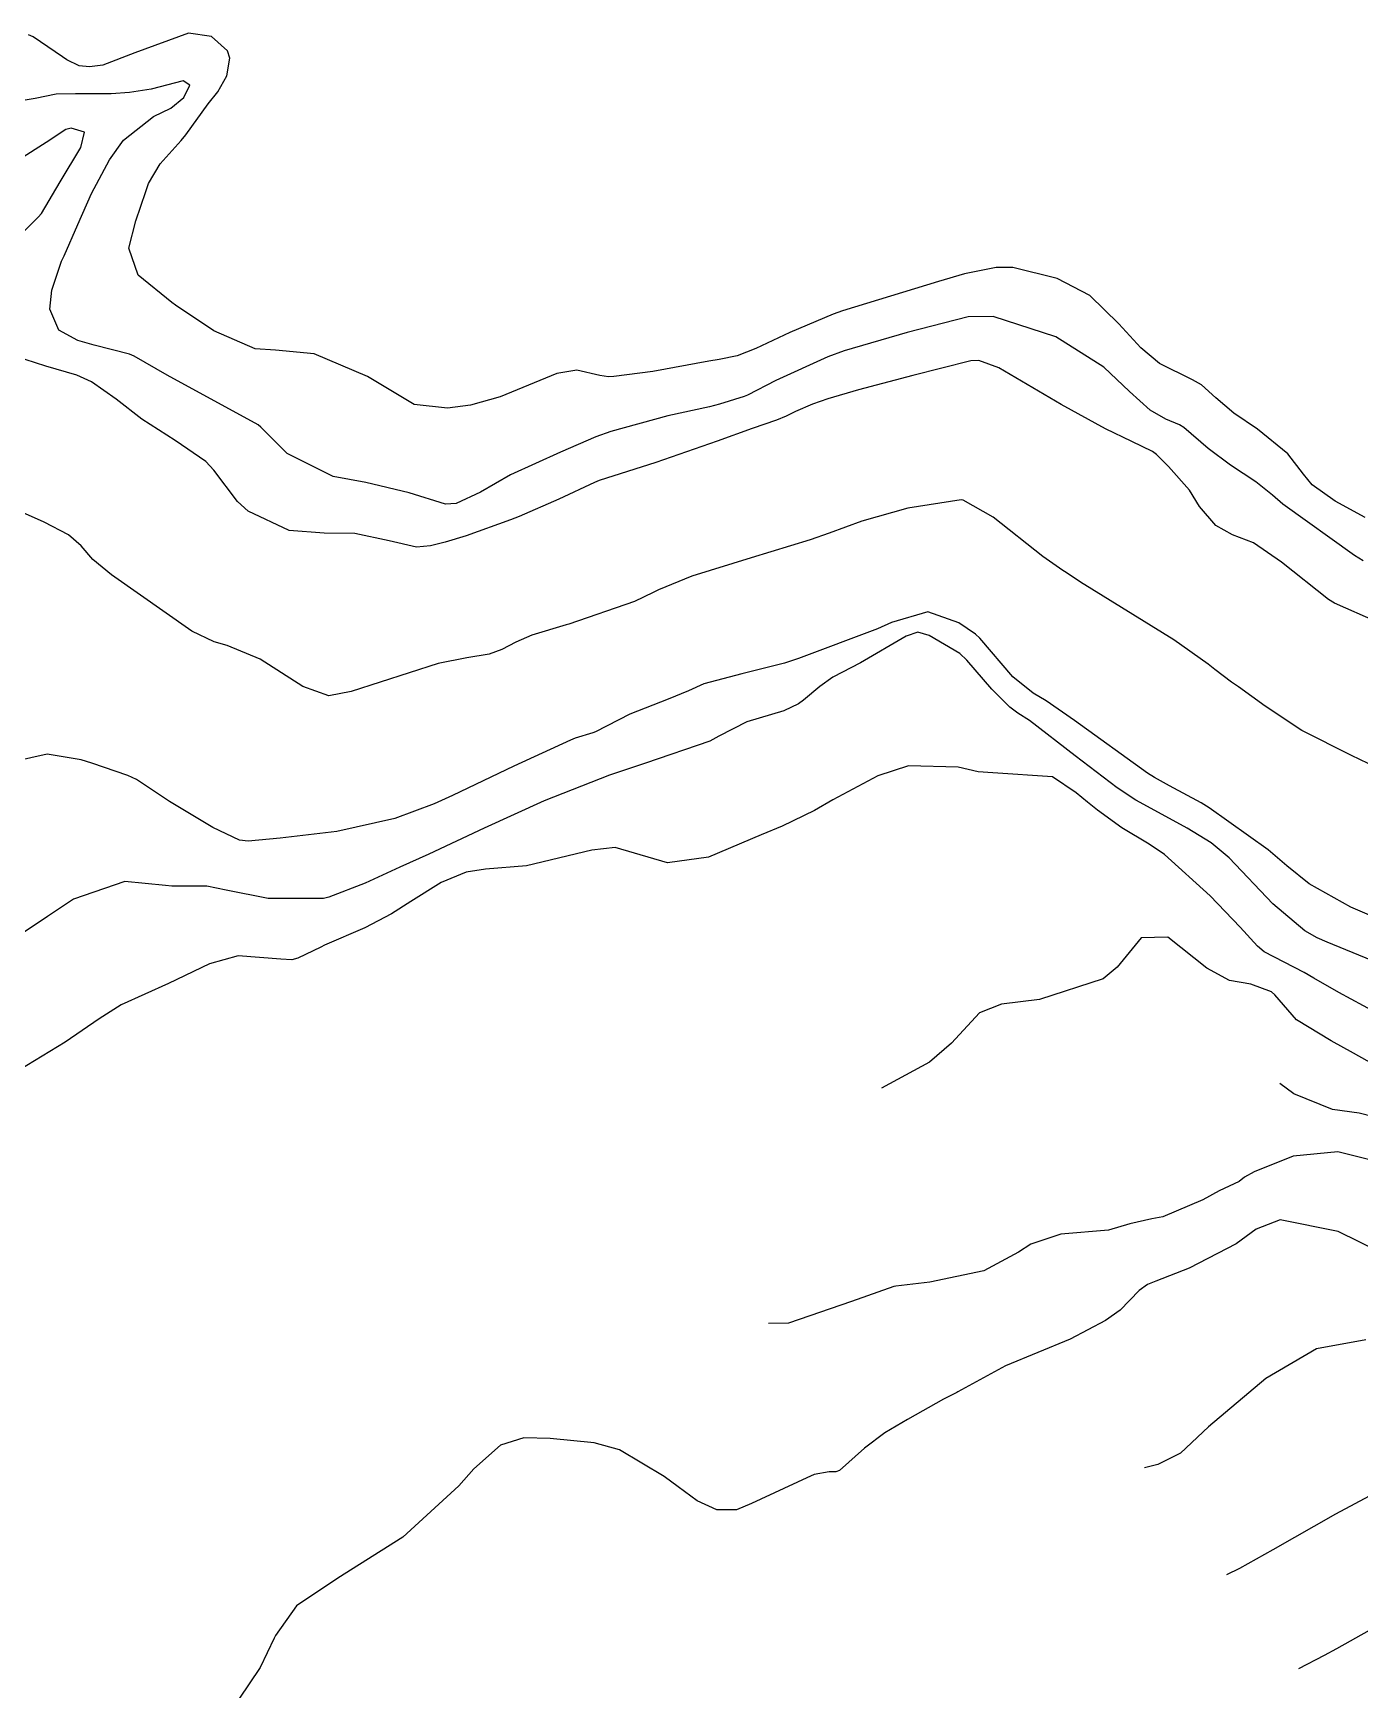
# Model space of a CAD drawing. Header units: feet. Extents: x 1313709 to 1317500, y 405869 to 411659.
# Drawn here: x 1314755.4 to 1314931, y 406084.3 to 406303.6 of the extents above; entities that cross this region are included whole.
import ezdxf

# ---------------------------------------------------------------- set-up
doc = ezdxf.new("R2010")
doc.units = ezdxf.units.FT
doc.layers.add('C-TOPO-MAJR', color=32, linetype='CONTINUOUS')

msp = doc.modelspace()

# ---------------------------------------------------------------- linework, layer by layer
at = {"layer": 'C-TOPO-MAJR'}
for points in [[(1314931.66, 406239.5), (1314927.68, 406241.63), (1314924.63, 406243.82), (1314923.48, 406245.24), (1314921.43, 406247.91), (1314917.39, 406251.16), (1314914.26, 406253.28), (1314911.89, 406255.31), (1314910.01, 406257.03), (1314908.82, 406257.7), (1314904.42, 406259.87), (1314901.99, 406261.92), (1314899.07, 406265.13), (1314895.21, 406268.86), (1314890.88, 406271.13), (1314885.03, 406272.57), (1314882.83, 406272.57), (1314878.62, 406271.71), (1314875.18, 406270.7), (1314862.47, 406266.83), (1314861.25, 406266.41), (1314855.51, 406263.96), (1314851.01, 406261.85), (1314848.57, 406260.89), (1314846.19, 406260.4), (1314844.81, 406260.18), (1314837.39, 406258.82), (1314832.22, 406258.14), (1314831.53, 406258.09), (1314830.39, 406258.26), (1314827.33, 406258.98), (1314824.69, 406258.52), (1314817.18, 406255.45), (1314813.26, 406254.37), (1314810.23, 406253.97), (1314805.8, 406254.44), (1314799.63, 406258.16), (1314792.56, 406261.16), (1314787.45, 406261.63), (1314784.78, 406261.8), (1314779.29, 406264.19), (1314774.24, 406267.58), (1314773.72, 406267.94), (1314769.3, 406271.54), (1314768.06, 406275.14), (1314768.99, 406278.74), (1314770.3, 406282.62), (1314770.65, 406283.69), (1314772.18, 406286.29), (1314774.98, 406289.38), (1314775.58, 406290.13), (1314778.57, 406294.21), (1314779.84, 406295.83), (1314781.03, 406297.95), (1314781.41, 406300.29), (1314781.1, 406301.23), (1314778.98, 406303.14), (1314775.96, 406303.58), (1314768.83, 406300.97), (1314764.59, 406299.34), (1314762.86, 406299.12), (1314761.47, 406299.25), (1314759.83, 406300.06), (1314759.29, 406300.45), (1314755.41, 406303.07), (1314754.79, 406303.37)], [(1314931.4, 406233.73), (1314930.25, 406234.45), (1314920.75, 406241.26), (1314919.38, 406242.44), (1314917.17, 406244.2), (1314913.85, 406246.4), (1314910.9, 406248.63), (1314907.65, 406251.41), (1314907.07, 406251.77), (1314905.29, 406252.51), (1314903.21, 406253.69), (1314900.46, 406256.15), (1314897.06, 406259.36), (1314890.72, 406263.41), (1314882.42, 406266.1), (1314879.1, 406266.03), (1314871.04, 406263.98), (1314862.69, 406261.53), (1314860.54, 406260.74), (1314853.68, 406257.62), (1314849.91, 406255.66), (1314849.47, 406255.48), (1314846.21, 406254.48), (1314844.88, 406254.14), (1314839.38, 406252.95), (1314831.83, 406250.88), (1314829.87, 406250.14), (1314825.16, 406248.14), (1314818.54, 406245.12), (1314814.58, 406242.86), (1314811.38, 406241.36), (1314809.94, 406241.26), (1314805.15, 406242.77), (1314799.43, 406244.13), (1314795.08, 406244.89), (1314789.01, 406247.96), (1314785.54, 406251.44), (1314785.15, 406251.75), (1314773.12, 406258.34), (1314768.74, 406260.85), (1314768.12, 406261.1), (1314763.46, 406262.3), (1314761.31, 406262.92), (1314758.79, 406264.28), (1314757.61, 406267.05), (1314757.85, 406269.56), (1314759.15, 406273.41), (1314759.48, 406274.12), (1314761.31, 406278.25), (1314763.1, 406282.36), (1314765.51, 406286.81), (1314767.34, 406289.42), (1314771.32, 406292.56), (1314773.6, 406293.67), (1314775.32, 406295.05), (1314776.14, 406296.71), (1314775.25, 406297.26), (1314771.02, 406296.16), (1314768.12, 406295.71), (1314765.71, 406295.54), (1314761, 406295.53), (1314758.42, 406295.51), (1314755.66, 406294.91), (1314747.59, 406293.63)], [(1314754.06, 406277.26), (1314756.07, 406279.24), (1314756.49, 406279.73), (1314758.97, 406283.89), (1314761.7, 406288.44), (1314762.19, 406290.49), (1314760.43, 406291.02), (1314759.7, 406290.85), (1314757.09, 406289.09), (1314753.58, 406286.84)], [(1314933.21, 406225.67), (1314927.59, 406228.16), (1314926.79, 406228.62), (1314920.57, 406233.57), (1314916.86, 406236.14), (1314914.08, 406237.21), (1314911.89, 406238.41), (1314909.73, 406240.96), (1314908.43, 406243.11), (1314905.65, 406246.25), (1314904.04, 406247.84), (1314903.5, 406248.22), (1314900.79, 406249.54), (1314897.29, 406251.2), (1314891.41, 406254.42), (1314883.16, 406259.31), (1314880.55, 406260.26), (1314879.46, 406260.22), (1314871.79, 406258.28), (1314864.62, 406256.4), (1314860.53, 406255.21), (1314858.52, 406254.49), (1314856.29, 406253.51), (1314855.02, 406252.88), (1314853.74, 406252.37), (1314850.55, 406251.28), (1314845.91, 406249.57), (1314837.77, 406246.78), (1314830.31, 406244.38), (1314829.66, 406244.12), (1314824.97, 406241.91), (1314819.69, 406239.61), (1314818.56, 406239.18), (1314812.67, 406237.04), (1314809.91, 406236.2), (1314807.96, 406235.72), (1314806.1, 406235.58), (1314802.5, 406236.41), (1314797.95, 406237.38), (1314793.91, 406237.4), (1314789.26, 406237.77), (1314783.86, 406240.31), (1314782.43, 406241.61), (1314779.3, 406245.73), (1314778.25, 406246.88), (1314774.2, 406249.67), (1314769.79, 406252.52), (1314766.38, 406255.14), (1314763.1, 406257.46), (1314761.16, 406258.32), (1314757.07, 406259.5), (1314752.96, 406260.82)], [(1314932.07, 406206.93), (1314929.84, 406208), (1314923.26, 406211.28), (1314918.4, 406214.53), (1314914.89, 406217.06), (1314913.97, 406217.7), (1314911.78, 406219.36), (1314910.86, 406220.08), (1314906.32, 406223.28), (1314893.97, 406230.91), (1314892.09, 406232.21), (1314891.66, 406232.49), (1314889.02, 406234.33), (1314882.44, 406239.52), (1314878.44, 406241.8), (1314878.19, 406241.84), (1314871.13, 406240.7), (1314865.05, 406239.01), (1314860.71, 406237.41), (1314858.22, 406236.51), (1314850.42, 406234.16), (1314842.55, 406231.71), (1314838.16, 406229.93), (1314837.44, 406229.55), (1314834.98, 406228.35), (1314826.26, 406225.39), (1314825.92, 406225.3), (1314821.38, 406223.92), (1314819.25, 406222.99), (1314817.41, 406222.02), (1314815.75, 406221.39), (1314812.77, 406220.92), (1314809, 406220.16), (1314797.47, 406216.45), (1314794.51, 406215.89), (1314791.07, 406217.14), (1314785.41, 406220.74), (1314781.07, 406222.53), (1314779.35, 406223.04), (1314776.38, 406224.45), (1314765.76, 406231.9), (1314763.29, 406233.94), (1314761.73, 406235.74), (1314760.08, 406237.21), (1314756.83, 406238.87), (1314750.29, 406241.8)], [(1314940.42, 406183.35), (1314929.74, 406187.92), (1314924.25, 406191), (1314921.29, 406193.4), (1314918.81, 406195.51), (1314911.01, 406201.08), (1314909.94, 406201.73), (1314905.78, 406203.97), (1314903.78, 406205.09), (1314902.87, 406205.67), (1314893.19, 406212.61), (1314889.42, 406215.22), (1314887.72, 406216.25), (1314885.02, 406218.42), (1314880.68, 406223.51), (1314880.1, 406224.03), (1314877.87, 406225.54), (1314873.8, 406227.01), (1314868.99, 406225.61), (1314867.13, 406224.75), (1314856.66, 406220.84), (1314854.83, 406220.19), (1314849.15, 406218.82), (1314844.14, 406217.47), (1314842.12, 406216.57), (1314839.42, 406215.43), (1314834.36, 406213.44), (1314829.8, 406211.11), (1314829.46, 406210.97), (1314827.12, 406210.28), (1314826.48, 406210.03), (1314819.01, 406206.57), (1314810.88, 406202.71), (1314808.45, 406201.6), (1314803.27, 406199.67), (1314795.59, 406197.92), (1314788.08, 406197.06), (1314783.84, 406196.64), (1314782.69, 406196.8), (1314779.16, 406198.45), (1314773.42, 406201.91), (1314769.05, 406204.8), (1314767.93, 406205.34), (1314763.14, 406206.98), (1314761.75, 406207.44), (1314757.26, 406208.18), (1314752.92, 406207.19)], [(1314934.26, 406180.17), (1314926.64, 406183.28), (1314925.28, 406183.87), (1314923.66, 406184.79), (1314919.45, 406188.36), (1314913.65, 406194.47), (1314911.26, 406196.42), (1314908.12, 406198.37), (1314906.74, 406199.12), (1314901.3, 406202.1), (1314898.84, 406203.71), (1314893.28, 406207.94), (1314887.23, 406212.64), (1314885.71, 406213.59), (1314884.62, 406214.4), (1314882.24, 406216.76), (1314878.96, 406220.61), (1314878.01, 406221.48), (1314873.94, 406223.86), (1314872.46, 406224.3), (1314870.91, 406223.78), (1314864.86, 406220.26), (1314861.21, 406218.34), (1314859.47, 406217.13), (1314857.32, 406215.33), (1314856.65, 406214.85), (1314854.72, 406213.92), (1314849.84, 406212.43), (1314846.13, 406210.54), (1314844.95, 406209.91), (1314836.4, 406206.97), (1314831.65, 406205.39), (1314823.01, 406201.98), (1314815.09, 406198.36), (1314807.73, 406194.94), (1314803.93, 406193.2), (1314799.32, 406191.12), (1314794.53, 406189.25), (1314793.8, 406189.08), (1314786.51, 406189.09), (1314780.91, 406190.17), (1314778.36, 406190.68), (1314773.75, 406190.71), (1314772.91, 406190.78), (1314767.53, 406191.3), (1314760.71, 406188.96), (1314757.31, 406186.69), (1314753, 406183.82)], [(1314936.32, 406172.21), (1314928.16, 406176.64), (1314924.88, 406178.54), (1314923.58, 406179.26), (1314918.3, 406182.02), (1314917.4, 406182.75), (1314915.13, 406185.29), (1314911.16, 406189.42), (1314905.11, 406194.91), (1314903.07, 406196.25), (1314899.46, 406198.4), (1314896.23, 406200.77), (1314894.92, 406201.8), (1314893.39, 406203.03), (1314890.3, 406205.15), (1314882.39, 406205.72), (1314880.43, 406205.81), (1314877.79, 406206.47), (1314871.21, 406206.62), (1314867.15, 406205.28), (1314861.23, 406202.11), (1314858.77, 406200.71), (1314854.49, 406198.65), (1314851.71, 406197.49), (1314844.76, 406194.55), (1314839.35, 406193.79), (1314834.96, 406195.08), (1314832.41, 406195.8), (1314829.34, 406195.46), (1314820.68, 406193.41), (1314815.26, 406192.95), (1314812.7, 406192.55), (1314809.4, 406191.17), (1314805.37, 406188.68), (1314802.81, 406187.03), (1314799.27, 406185.17), (1314793.96, 406182.88), (1314793.44, 406182.65), (1314790.43, 406181.17), (1314789.63, 406180.94), (1314788.18, 406181.04), (1314782.53, 406181.49), (1314778.74, 406180.42), (1314773.31, 406177.82), (1314767.02, 406175), (1314764.13, 406173.13), (1314759.64, 406170.06), (1314751.51, 406165.1)], [(1314933.04, 406166.97), (1314930.12, 406168.62), (1314927.15, 406170.23), (1314922.57, 406173.01), (1314919.68, 406176.32), (1314919.27, 406176.7), (1314916.54, 406177.72), (1314913.72, 406178.23), (1314910.7, 406179.84), (1314905.52, 406183.96), (1314902.01, 406183.88), (1314898.85, 406179.99), (1314897, 406178.44), (1314888.58, 406175.72), (1314883.53, 406175.08), (1314880.64, 406173.94), (1314876.91, 406169.94), (1314874.01, 406167.43), (1314867.65, 406163.96)], [(1314936.19, 406159.29), (1314930.86, 406160.68), (1314927.33, 406161.16), (1314922.21, 406163.24), (1314920.36, 406164.6)], [(1314932.64, 406154.42), (1314928.03, 406155.54), (1314922.14, 406154.96), (1314916.95, 406152.91), (1314915.68, 406152.18), (1314914.96, 406151.62), (1314912.35, 406150.4), (1314910.16, 406149.2), (1314904.89, 406146.93), (1314903.41, 406146.67), (1314900.52, 406146), (1314897.7, 406145.2), (1314891.37, 406144.64), (1314887.4, 406143.33), (1314885.79, 406142.27), (1314881.18, 406139.82), (1314874.05, 406138.29), (1314869.53, 406137.78), (1314869.3, 406137.73), (1314863.7, 406135.75), (1314855.34, 406132.86), (1314852.68, 406132.81)], [(1314933.66, 406142.26), (1314928.07, 406145.02), (1314920.42, 406146.55), (1314917.23, 406145.33), (1314914.57, 406143.36), (1314908.36, 406140.14), (1314903.95, 406138.42), (1314902.87, 406138.01), (1314901.76, 406137.2), (1314899.23, 406134.59), (1314897.28, 406133.21), (1314892.62, 406130.76), (1314884.06, 406127.21), (1314877.75, 406123.77), (1314877.62, 406123.71), (1314875.84, 406122.83), (1314871.09, 406120.13), (1314868.08, 406118.34), (1314865.38, 406116.33), (1314862.08, 406113.37), (1314861.62, 406113.22), (1314860.72, 406113.21), (1314858.75, 406112.83), (1314857.78, 406112.41), (1314850.46, 406108.99), (1314848.46, 406108.17), (1314845.84, 406108.19), (1314843.28, 406109.35), (1314840.75, 406111.21), (1314838.88, 406112.59), (1314832.99, 406116.12), (1314829.65, 406117.03), (1314823.81, 406117.62), (1314820.33, 406117.69), (1314817.25, 406116.73), (1314813.71, 406113.59), (1314811.74, 406111.37), (1314804.31, 406104.54), (1314795.69, 406099.11), (1314790.23, 406095.47), (1314787.44, 406091.55), (1314787.29, 406091.17), (1314785.45, 406087.31), (1314781.23, 406081.09)], [(1314931.75, 406130.69), (1314925.2, 406129.46), (1314918.5, 406125.57), (1314910.92, 406119.15), (1314907.21, 406115.68), (1314904.22, 406114.15), (1314902.44, 406113.75)], [(1314936.08, 406112.07), (1314927.71, 406107.6), (1314919.45, 406102.87), (1314915.01, 406100.39), (1314913.3, 406099.59)], [(1314932.17, 406092.22), (1314927.87, 406089.77), (1314926.21, 406088.88), (1314922.85, 406087.13)]]:
    msp.add_lwpolyline(points, dxfattribs=at)

doc.saveas('drawing.dxf')
